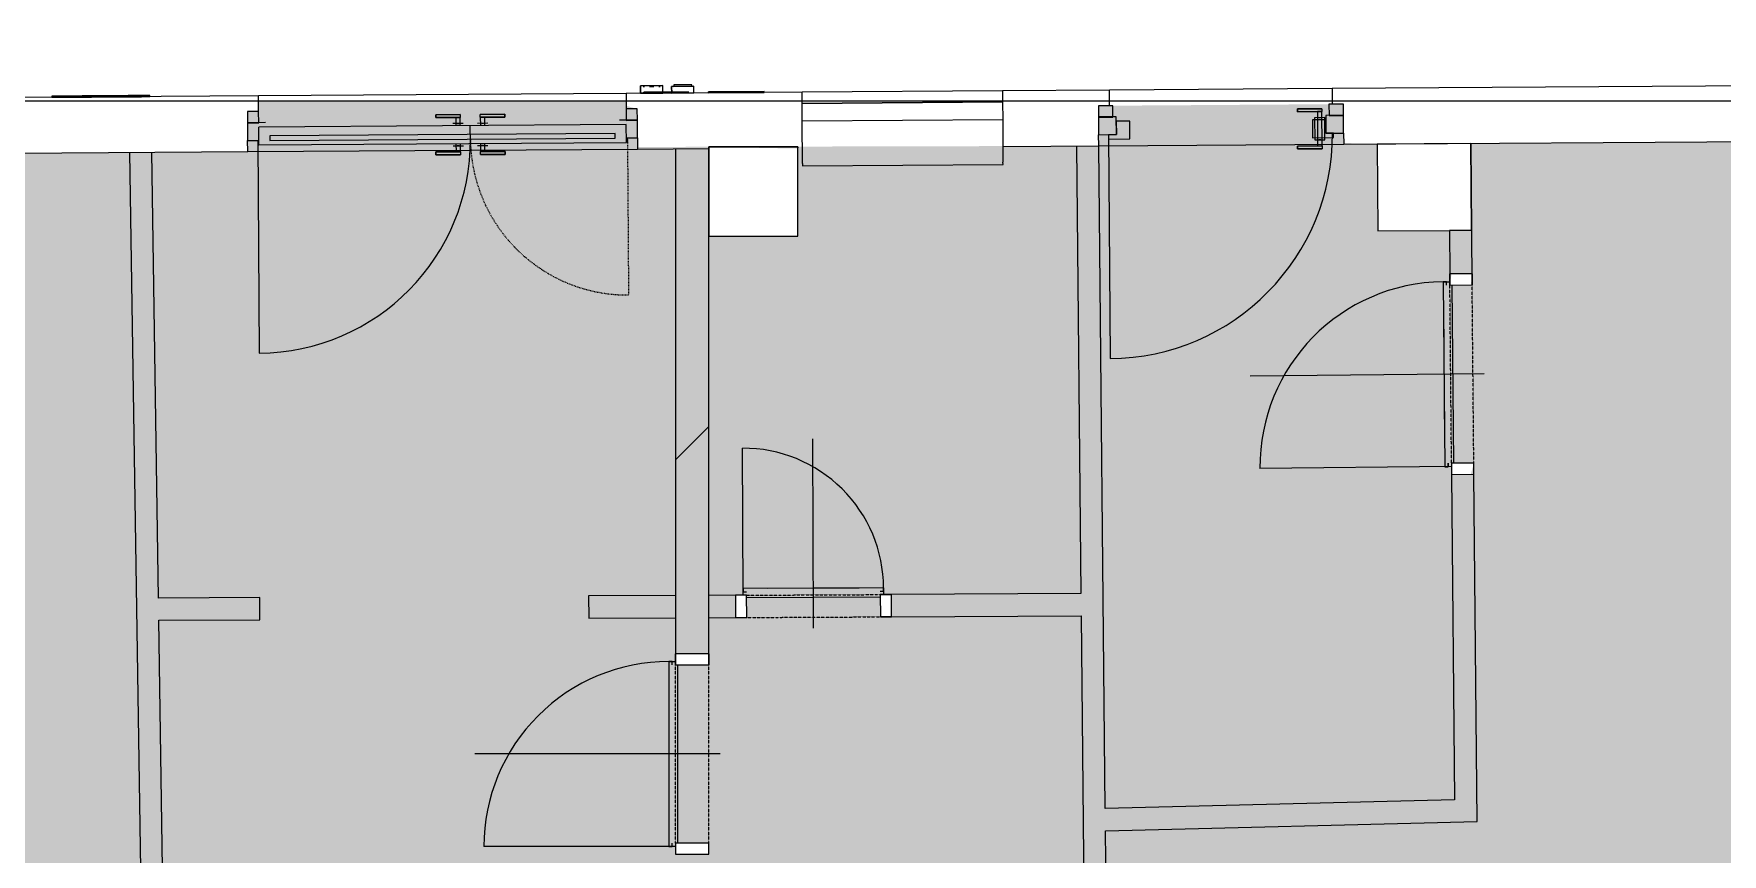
# Model space of a CAD drawing. Header units: millimetres. Extents: x -2861 to 222032, y -45352 to 20466.
# Drawn here: x 128408 to 135988, y -13752 to -10069 of the extents above; entities that cross this region are included whole.
import ezdxf

# ---------------------------------------------------------------- set-up
doc = ezdxf.new("R2010")
doc.units = ezdxf.units.MM
doc.linetypes.add('Čerchovaná se dvěma tečkami', pattern=[2.59, 1, -0.53, 0, -0.53, 0, -0.53])
doc.linetypes.add('Čárkovaná', pattern=[6.35, 3.175, -3.175])
for name, color, linetype, lineweight in [('A-DETL-GENF', 92, 'Continuous', 13), ('A-DETL-THIN', 151, 'Continuous', 13), ('A-DOOR', 31, 'Continuous', 13), ('A-DOOR-FRAM', 31, 'Continuous', 25), ('A-FLOR', 192, 'Continuous', 13), ('A-GENM', 13, 'Continuous', 13), ('A-GLAZ', 151, 'Continuous', 13), ('A-GLAZ-SILL', 1, 'Continuous', 9), ('A-WALL', 113, 'Continuous', 13), ('A-WALL-PATT', 111, 'Continuous', 35), ('S-COLS', 52, 'Continuous', 13)]:
    doc.layers.add(name, color=color, linetype=linetype, lineweight=lineweight)
pattern_1 = [(45, (92359, 0), (-4242.6, 4242.6), [])]
pattern_2 = [(45, (92359, 0), (-7184.2, 7184.2), []), (45, (95233, 0), (-7184.2, 7184.2), []), (45, (100980, 0), (-4310.5, 10058), [4064, -2032, 67.1, -1964.9])]

# ---------------------------------------------------------------- blocks, each defined once
blk = doc.blocks.new('DVERE_1k_oblozka - DD03_01_800x1970_koupelna-1549493-Mapka _ závislý 7')
at = {"layer": 'A-DOOR', "lineweight": 9}
for p, q in [((-415, 72.1), (-415, 932.1)), ((0, -127.9), (0, 972.1)), ((415, 102.1), (-415, 102.1)), ((-415, 102.1), (-415, 87.1)), ((-415, 87.1), (-400, 87.1)), ((305, 102.1), (-305, 102.1)), ((400, 87.1), (415, 87.1)), ((415, 87.1), (415, 102.1)), ((415, 102.1), (415, 72.1)), ((-400, 72.1), (-450, 72.1)), ((-450, 72.1), (-450, -77.9)), ((-400, -77.9), (-400, 72.1)), ((-400, 62.1), (400, 62.1)), ((450, 72.1), (400, 72.1)), ((400, 72.1), (400, -77.9)), ((450, -77.9), (450, 72.1)), ((-450, -77.9), (-400, -77.9)), ((400, -77.9), (450, -77.9))]:
    blk.add_line(p, q, dxfattribs=at)
at = {"layer": 'A-DOOR', "linetype": 'Čerchovaná se dvěma tečkami', "lineweight": 9}
for p, q in [((-400, 72.1), (400, 72.1)), ((-400, -77.9), (400, -77.9))]:
    blk.add_line(p, q, dxfattribs=at)
at = {"layer": 'A-DOOR', "lineweight": 9}
blk.add_arc((-415, 102.1), 830, 360, 90, dxfattribs=at)
at = {"layer": 'A-DOOR-FRAM', "lineweight": 9}
for p, q in [((-400, 72.1), (-450, 72.1)), ((-400, -77.9), (-400, 72.1)), ((400, 72.1), (400, -77.9)), ((400, 72.1), (450, 72.1)), ((-450, -77.9), (-400, -77.9)), ((450, -77.9), (400, -77.9))]:
    blk.add_line(p, q, dxfattribs=at)
blk = doc.blocks.new('OKNO_1k_nadsvetlik - OKNO_1k_nadsvetlik_900 x 1500-1969459-Mapka _ závislý 7')
at = {"layer": 'A-GLAZ', "lineweight": 9}
for p, q in [((-450, 126), (450, 126)), ((-450, 75), (-450, 126)), ((450, 126), (450, 75)), ((450, 75), (-450, 75)), ((-450, 75), (450, 75)), ((-450, -5), (-450, 75)), ((450, 75), (450, -5)), ((450, -5), (-450, -5))]:
    blk.add_line(p, q, dxfattribs=at)
blk = doc.blocks.new('parapet s nosem_vnitní - parapet s nosem_vnitní-V66-Mapka _ závislý 7')
at = {"layer": 'A-GENM', "lineweight": 9}
for p, q in [((-450, -190), (-450, 0)), ((450, 0), (450, -190)), ((-450, -190), (-450, -200)), ((-450, -200), (450, -200)), ((-450, -200), (450, -200)), ((450, -200), (450, -190))]:
    blk.add_line(p, q, dxfattribs=at)
blk = doc.blocks.new('DVERE_1k_oblozka - DD03_01_600x1970_koupelna-1549500-Mapka _ závislý 7')
at = {"layer": 'A-DOOR', "lineweight": 9}
for p, q in [((-315, 47.1), (-315, 707.1)), ((0, -102.9), (0, 747.1)), ((315, 77.1), (-315, 77.1)), ((-315, 77.1), (-315, 62.1)), ((205, 77.1), (-205, 77.1)), ((315, 62.1), (315, 77.1)), ((315, 77.1), (315, 47.1)), ((-300, 47.1), (-350, 47.1)), ((-350, 47.1), (-350, -52.9)), ((-315, 62.1), (-300, 62.1)), ((-300, -52.9), (-300, 47.1)), ((-300, 37.1), (300, 37.1)), ((300, 62.1), (315, 62.1)), ((350, 47.1), (300, 47.1)), ((300, 47.1), (300, -52.9)), ((350, -52.9), (350, 47.1)), ((-350, -52.9), (-300, -52.9)), ((300, -52.9), (350, -52.9))]:
    blk.add_line(p, q, dxfattribs=at)
at = {"layer": 'A-DOOR', "linetype": 'Čerchovaná se dvěma tečkami', "lineweight": 9}
for p, q in [((-300, 47.1), (300, 47.1)), ((-300, -52.9), (300, -52.9))]:
    blk.add_line(p, q, dxfattribs=at)
at = {"layer": 'A-DOOR', "lineweight": 9}
blk.add_arc((-315, 77.1), 630, 360, 90, dxfattribs=at)
at = {"layer": 'A-DOOR-FRAM', "lineweight": 9}
for p, q in [((-300, 47.1), (-350, 47.1)), ((-300, -52.9), (-300, 47.1)), ((300, 47.1), (300, -52.9)), ((300, 47.1), (350, 47.1)), ((-350, -52.9), (-300, -52.9)), ((350, -52.9), (300, -52.9))]:
    blk.add_line(p, q, dxfattribs=at)
blk = doc.blocks.new('OKNO_dvere vchod_2kvstuphlav - ON09_21_vstupni dvere obj_1750_2400_OO_Al-2030626-Mapka _ závislý 7')
at = {"layer": 'A-GLAZ', "lineweight": 9}
for p, q in [((-990.3, 55), (-1040.3, 55)), ((-1040.3, 55), (-1040.3, 4)), ((-960.3, 5), (-1040.3, 5)), ((-1040.3, 5), (-1040.3, -75)), ((-1040.3, 4), (-990.3, 4)), ((-990.3, 4), (-990.3, 55)), ((-195.3, 35), (-85.3, 35)), ((-85.3, 35), (-195.3, 35)), ((-195.3, 22), (-195.3, 35)), ((-195.3, 35), (-195.3, 22)), ((-195.3, 22), (-85.3, 22)), ((-85.3, 22), (-195.3, 22)), ((-105.3, 22), (-105.3, -15)), ((-85.3, 22), (-105.3, 22)), ((-85.3, 22), (-105.3, 22)), ((-85.3, 35), (-85.3, 22)), ((-85.3, 35), (-85.3, 22)), ((-85.3, -15), (-85.3, 22)), ((114.7, 35), (4.7, 35)), ((4.7, 35), (114.7, 35)), ((4.7, 22), (4.7, 35)), ((4.7, 22), (4.7, 35)), ((114.7, 22), (4.7, 22)), ((4.7, 22), (114.7, 22)), ((4.7, 22), (4.7, -15)), ((24.7, 22), (4.7, 22)), ((24.7, 22), (4.7, 22)), ((24.7, -15), (24.7, 22)), ((114.7, 35), (114.7, 22)), ((114.7, 22), (114.7, 35)), ((709.7, 5), (629.7, 5)), ((709.7, 55), (659.7, 55)), ((659.7, 55), (659.7, 4)), ((659.7, 4), (709.7, 4)), ((709.7, 4), (709.7, 55)), ((709.7, -75), (709.7, 5)), ((-1040.3, -75), (-990.3, -75)), ((-995.3, -75), (-995.3, -95)), ((-995.3, -75), (-995.3, -1030)), ((-990.3, -95), (-990.3, -15)), ((659.7, -15), (-990.3, -15)), ((-940.3, -55), (-940.3, -75)), ((609.7, -55), (-940.3, -55)), ((-940.3, -75), (609.7, -75)), ((-72.3, -5), (-118.3, -5)), ((-72.3, -5), (-118.3, -5)), ((-72.3, -5), (-118.3, -5)), ((-72.3, -5), (-118.3, -5)), ((-99.3, -5), (-91.3, -5)), ((-99.3, -5), (-91.3, -5)), ((-40.3, -95), (-40.3, -15)), ((37.7, -5), (-8.3, -5)), ((37.7, -5), (-8.3, -5)), ((37.7, -5), (-8.3, -5)), ((37.7, -5), (-8.3, -5)), ((10.7, -5), (18.7, -5)), ((10.7, -5), (18.7, -5)), ((609.7, -75), (609.7, -55)), ((659.7, -95), (659.7, -15)), ((659.7, -75), (709.7, -75)), ((664.7, -95), (664.7, -75)), ((-990.3, -95), (659.7, -95)), ((-195.3, -132), (-85.3, -132)), ((-85.3, -132), (-195.3, -132)), ((-195.3, -132), (-195.3, -145)), ((-195.3, -145), (-195.3, -132)), ((-195.3, -145), (-85.3, -145)), ((-85.3, -145), (-195.3, -145)), ((-118.3, -105), (-72.3, -105)), ((-118.3, -105), (-72.3, -105)), ((-118.3, -105), (-72.3, -105)), ((-118.3, -105), (-72.3, -105)), ((-105.3, -95), (-105.3, -132)), ((-105.3, -132), (-85.3, -132)), ((-105.3, -132), (-85.3, -132)), ((-91.3, -105), (-99.3, -105)), ((-91.3, -105), (-99.3, -105)), ((-85.3, -132), (-85.3, -95)), ((-85.3, -132), (-85.3, -145)), ((-85.3, -132), (-85.3, -145)), ((-8.3, -105), (37.7, -105)), ((-8.3, -105), (37.7, -105)), ((-8.3, -105), (37.7, -105)), ((-8.3, -105), (37.7, -105)), ((4.7, -95), (4.7, -132)), ((114.7, -132), (4.7, -132)), ((4.7, -132), (114.7, -132)), ((4.7, -145), (4.7, -132)), ((4.7, -145), (4.7, -132)), ((4.7, -132), (24.7, -132)), ((4.7, -132), (24.7, -132)), ((114.7, -145), (4.7, -145)), ((4.7, -145), (114.7, -145)), ((18.7, -105), (10.7, -105)), ((18.7, -105), (10.7, -105)), ((24.7, -132), (24.7, -95)), ((114.7, -145), (114.7, -132)), ((114.7, -132), (114.7, -145))]:
    blk.add_line(p, q, dxfattribs=at)
at = {"layer": 'A-GLAZ', "linetype": 'Čárkovaná', "lineweight": 9}
blk.add_line((664.7, -75), (664.7, -780), dxfattribs=at)
at = {"layer": 'A-GLAZ', "lineweight": 9}
blk.add_arc((-995.3, -75), 955, 270, 360, dxfattribs=at)
at = {"layer": 'A-GLAZ', "linetype": 'Čárkovaná', "lineweight": 9}
blk.add_arc((664.7, -75), 705, 180, 270, dxfattribs=at)
at = {"layer": 'A-GLAZ-SILL'}
blk.add_line((-1040.3, -125), (709.7, -125), dxfattribs=at)
blk = doc.blocks.new('OKNO_dvere vchod_1k_nadsvetlik - vstupni dvere 1100_2435 2 2-1390910-Mapka _ závislý 7')
at = {"layer": 'A-GLAZ', "lineweight": 9}
for p, q in [((-975.3, 55), (-1040.3, 55)), ((-1040.3, 55), (-1040.3, 4)), ((-1040.3, 5), (-1040.3, -75)), ((-960.3, 5), (-1040.3, 5)), ((-1040.3, 4), (-975.3, 4)), ((-975.3, 4), (-975.3, 55)), ((-960.3, -75), (-960.3, 5)), ((-147.3, 35), (-37.3, 35)), ((-37.3, 35), (-147.3, 35)), ((-147.3, 22), (-147.3, 35)), ((-147.3, 35), (-147.3, 22)), ((-147.3, 22), (-37.3, 22)), ((-37.3, 22), (-147.3, 22)), ((-57.3, 22), (-57.3, -132)), ((-37.3, 22), (-57.3, 22)), ((-37.3, 22), (-57.3, 22)), ((-37.3, 35), (-37.3, 22)), ((-37.3, 35), (-37.3, 22)), ((-37.3, -132), (-37.3, 22)), ((59.7, 5), (-20.3, 5)), ((-20.3, 5), (-20.3, -75)), ((59.7, 55), (-5.3, 55)), ((-5.3, 55), (-5.3, 4)), ((-5.3, 4), (59.7, 4)), ((59.7, 4), (59.7, 55)), ((59.7, -75), (59.7, 5)), ((-1040.3, -75), (-960.3, -75)), ((-995.3, -75), (-995.3, -1080)), ((-960.4, -75), (-995.3, -75)), ((-995.3, -75), (-995.3, -95)), ((-960.3, -15), (-960.4, -75)), ((-900.3, -15), (-960.3, -15)), ((-900.3, -95), (-900.3, -15)), ((-20.3, -15), (-80.3, -15)), ((-80.3, -15), (-80.3, -95)), ((-70.3, -5), (-70.3, -105)), ((-24.3, -5), (-70.3, -5)), ((-24.3, -5), (-70.3, -5)), ((-24.3, -5), (-70.3, -5)), ((-24.3, -5), (-70.3, -5)), ((-51.3, -5), (-43.3, -5)), ((-51.3, -5), (-43.3, -5)), ((-24.3, -105), (-24.3, -5)), ((-20.3, -75), (-20.3, -15)), ((14.7, -75), (-20.3, -75)), ((-20.3, -75), (59.7, -75)), ((14.7, -95), (14.7, -75)), ((-995.3, -95), (-900.3, -95)), ((-147.3, -132), (-37.3, -132)), ((-37.3, -132), (-147.3, -132)), ((-147.3, -132), (-147.3, -145)), ((-147.3, -145), (-147.3, -132)), ((-147.3, -145), (-37.3, -145)), ((-37.3, -145), (-147.3, -145)), ((-80.3, -95), (14.7, -95)), ((-70.3, -105), (-24.3, -105)), ((-70.3, -105), (-24.3, -105)), ((-70.3, -105), (-24.3, -105)), ((-70.3, -105), (-24.3, -105)), ((-57.3, -132), (-37.3, -132)), ((-57.3, -132), (-37.3, -132)), ((-43.3, -105), (-51.3, -105)), ((-43.3, -105), (-51.3, -105)), ((-37.3, -132), (-37.3, -145)), ((-37.3, -132), (-37.3, -145)), ((-24.3, -105), (-24.3, -76.3))]:
    blk.add_line(p, q, dxfattribs=at)
blk.add_arc((-995.3, -75), 1005, 270, 0, dxfattribs=at)
at = {"layer": 'A-GLAZ-SILL'}
blk.add_line((-1040.3, -125), (59.7, -125), dxfattribs=at)
blk = doc.blocks.new('Číslo popisné - ČP 4-1807394-Mapka _ závislý 7')
at = {"layer": 'A-GENM', "color": 61, "lineweight": 9}
for p, q in [((225, -125), (25, -125)), ((25, -125), (225, -125)), ((25, -125), (25, -130)), ((25, -125), (25, -130)), ((225, -130), (25, -130)), ((25, -130), (225, -130)), ((225, -130), (225, -125)), ((225, -125), (225, -130))]:
    blk.add_line(p, q, dxfattribs=at)
blk = doc.blocks.new('Číslo popisné 2 - ČP 1324-1807511-Mapka _ závislý 7')
at = {"layer": 'A-GENM', "color": 61, "lineweight": 9}
for p, q in [((275, -125), (25, -125)), ((25, -125), (275, -125)), ((25, -125), (25, -130)), ((25, -125), (25, -130)), ((275, -130), (25, -130)), ((25, -130), (275, -130)), ((275, -130), (275, -125)), ((275, -125), (275, -130))]:
    blk.add_line(p, q, dxfattribs=at)
blk = doc.blocks.new('Vypínač_venkovní - Typ 1-1807905-Mapka _ závislý 7')
at = {"layer": 'A-GENM', "color": 61, "lineweight": 9}
for p, q in [((25, 155), (125, 155)), ((125, 155), (25, 155)), ((25, 155), (25, 125)), ((25, 125), (25, 155)), ((35, 162), (35, 155)), ((35, 162), (35, 155)), ((115, 162), (35, 162)), ((35, 155), (115, 155)), ((115, 155), (35, 155)), ((115, 155), (115, 162)), ((115, 155), (115, 162)), ((125, 125), (125, 155)), ((125, 125), (125, 155)), ((25, 125), (125, 125)), ((125, 125), (25, 125))]:
    blk.add_line(p, q, dxfattribs=at)
blk = doc.blocks.new('Venkovní_zámek - Typ 1-1807838-Mapka _ závislý 7')
at = {"layer": 'A-GENM', "color": 61, "lineweight": 9}
for p, q in [((25, 159), (125, 159)), ((125, 159), (25, 159)), ((25, 159), (25, 125)), ((25, 125), (25, 159)), ((37, 159), (43, 159)), ((37, 159), (43, 159)), ((43, 154), (37, 154)), ((43, 154), (37, 154)), ((65, 159), (85, 159)), ((85, 154), (65, 154)), ((70, 159), (80, 159)), ((70, 159), (70, 154)), ((80, 154), (70, 154)), ((80, 154), (80, 159)), ((107, 159), (113, 159)), ((107, 159), (113, 159)), ((113, 154), (107, 154)), ((113, 154), (107, 154)), ((125, 125), (125, 159)), ((125, 125), (125, 159)), ((25, 125), (125, 125)), ((125, 125), (25, 125))]:
    blk.add_line(p, q, dxfattribs=at)
blk = doc.blocks.new('Úřad_městské_části_Praha_11 - Typ 1-1807749-Mapka _ závislý 7')
at = {"layer": 'A-GENM', "color": 61, "lineweight": 9}
for p, q in [((-95, 130), (-95, 125)), ((345, 125), (345, 130))]:
    blk.add_line(p, q, dxfattribs=at)
at = {"layer": 'A-GENM', "color": 61, "lineweight": 9, "flags": 128}
for points in [[(125, 130), (82.1, 130), (40.8, 130), (2.8, 130), (-30.6, 130), (-57.9, 130), (-78.3, 130), (-90.8, 130), (-95, 130), (-90.8, 130), (-78.3, 130), (-57.9, 130), (-30.6, 130), (2.8, 130), (40.8, 130), (82.1, 130), (125, 130)], [(125, 125), (82.1, 125), (40.8, 125), (2.8, 125), (-30.6, 125), (-57.9, 125), (-78.3, 125), (-90.8, 125), (-95, 125), (-90.8, 125), (-78.3, 125), (-57.9, 125), (-30.6, 125), (2.8, 125), (40.8, 125), (82.1, 125), (125, 125)], [(125, 130), (167.9, 130), (209.2, 130), (247.2, 130), (280.6, 130), (307.9, 130), (328.3, 130), (340.8, 130), (345, 130), (340.8, 130), (328.3, 130), (307.9, 130), (280.6, 130), (247.2, 130), (209.2, 130), (167.9, 130), (125, 130)], [(125, 125), (167.9, 125), (209.2, 125), (247.2, 125), (280.6, 125), (307.9, 125), (328.3, 125), (340.8, 125), (345, 125), (340.8, 125), (328.3, 125), (307.9, 125), (280.6, 125), (247.2, 125), (209.2, 125), (167.9, 125), (125, 125)]]:
    blk.add_lwpolyline(points, dxfattribs=at)
blk = doc.blocks.new('DVERE_1k_oblozka - DD03_01_800x1970_koupelna-V158-Mapka _ závislý 7')
at = {"layer": 'A-DOOR', "lineweight": 9}
for p, q in [((0, -102.9), (0, 947.1)), ((-415, 47.1), (-415, 907.1)), ((415, 77.1), (-415, 77.1)), ((-415, 77.1), (-415, 62.1)), ((305, 77.1), (-305, 77.1)), ((415, 62.1), (415, 77.1)), ((415, 77.1), (415, 62.1)), ((415, 77.1), (415, 47.1)), ((-400, 47.1), (-450, 47.1)), ((-450, 47.1), (-450, -52.9)), ((-415, 62.1), (-400, 62.1)), ((-400, 62.1), (-415, 62.1)), ((-400, -52.9), (-400, 47.1)), ((-400, 37.1), (400, 37.1)), ((400, 62.1), (415, 62.1)), ((450, 47.1), (400, 47.1)), ((400, 47.1), (400, -52.9)), ((450, -52.9), (450, 47.1)), ((-450, -52.9), (-400, -52.9)), ((400, -52.9), (450, -52.9))]:
    blk.add_line(p, q, dxfattribs=at)
at = {"layer": 'A-DOOR', "linetype": 'Čerchovaná se dvěma tečkami', "lineweight": 9}
for p, q in [((-400, 47.1), (400, 47.1)), ((-400, -52.9), (400, -52.9))]:
    blk.add_line(p, q, dxfattribs=at)
at = {"layer": 'A-DOOR', "lineweight": 9}
blk.add_arc((-415, 77.1), 830, 360, 90, dxfattribs=at)
at = {"layer": 'A-DOOR-FRAM', "lineweight": 9}
for p, q in [((-400, 47.1), (-450, 47.1)), ((-400, -52.9), (-400, 47.1)), ((400, 47.1), (400, -52.9)), ((400, 47.1), (450, 47.1)), ((-450, -52.9), (-400, -52.9)), ((450, -52.9), (400, -52.9))]:
    blk.add_line(p, q, dxfattribs=at)

msp = doc.modelspace()

# ---------------------------------------------------------------- hatches: boundary and pattern name
at = {"layer": 'A-DETL-GENF', "lineweight": 9}
h = msp.add_hatch(color=1, dxfattribs=at)
h.paths.add_polyline_path([(91073.8, -28962.3), (91073.8, -27933.8), (90903.8, -27933.8), (90903.8, -28962.3)])
h.paths.add_polyline_path([(99471.7, -28962.3), (103428.8, -28962.3), (103428.8, -27933.8), (97168.8, -27933.8), (97168.8, -27115.5), (97308.8, -27115.5), (97308.8, -26157.5), (91153.8, -26157.5), (91153.8, -27300), (91608.8, -27300), (91608.8, -27933.8), (91323.8, -27933.8), (91323.8, -28962.3), (95364.1, -28962.3)])
h.paths.add_polyline_path([(103728.8, -28962.3), (109118.5, -28962.3), (109118.5, -27933.8), (103728.8, -27933.8), (103728.8, -28348.4)])
h.paths.add_polyline_path([(137401.3, -17205.8), (137401.3, -17200.8), (137101.3, -17205.8)])
h.paths.add_polyline_path([(134393.3, -17205.8), (133583.7, -17205.8), (133583.7, -17625.8), (133183.7, -17625.8), (133183.7, -17205.8), (131438.7, -17205.8), (131438.7, -16585.8), (131838.7, -16585.8), (131838.7, -16955.8), (134471.3, -16955.8), (134471.3, -16555.8), (134871.3, -16555.8), (134871.3, -16955.8), (134713.3, -17200.8), (134393.3, -17200.8)])
h.paths.add_polyline_path([(134713.3, -17205.8), (134713.3, -17520.8), (134393.3, -17520.8), (134393.3, -17205.8), (134471.3, -17205.8)])
h.paths.add_polyline_path([(121208, -28812.5), (121208, -28417.5), (121608, -28417.5), (121608, -28812.5), (127202.5, -28812.5), (127202.5, -28514.7), (127302.5, -28514.7), (127302.5, -27156.7), (133622.8, -27156.7), (133622.8, -22765.8), (133207.8, -22765.8), (133207.8, -22732.3), (133118.2, -22732.3), (133118.2, -22382.3), (133622.8, -22365.8), (133622.8, -19232.3), (133872.8, -19232.3), (133872.8, -19829.6), (135962.8, -19829.6), (135962.8, -19579.6), (136012.8, -19579.6), (136012.8, -19829.6), (136812.8, -19829.6), (136812.8, -19579.6), (136862.8, -19579.6), (136862.8, -19829.6), (141096.3, -19829.6), (141096.3, -17205.8), (140148.8, -17205.8), (140148.8, -17500.8), (139848.8, -17500.8), (139848.8, -17205.8), (137401.3, -17205.8), (137401.3, -17500.8), (137101.3, -17500.8), (137101.3, -17205.8), (134716.5, -17200.8), (134871.3, -16955.8), (140446.3, -16955.8), (140446.3, -16583.6), (140846.3, -16583.6), (140846.3, -10920.5), (140446.3, -10920.5), (140446.3, -10523.2), (134859.3, -10563.9), (134859.3, -10951), (134442, -10951.7), (134439.3, -10563.9), (134288.5, -10561), (134287.3, -10384.9), (133187.3, -10392.4), (133187.3, -10572.4), (131118.5, -10577.1), (131117.4, -10406.4), (131067.3, -10392.4), (131066.9, -10372.1), (129417.1, -10372.1), (129416.9, -10417.9), (129367.4, -10418.2), (129368.6, -10598.2), (125846.3, -10622.1), (125846.3, -11022.1), (125446.3, -11022.1), (125446.3, -16631.1), (125866.3, -16631.1), (125866.3, -17172.1), (125446.3, -17172.1), (125446.3, -17584.7), (121638.2, -17584.7), (121638.2, -17934.7), (121138.2, -17934.7), (121138.2, -17584.7), (115969.5, -17584.7), (115969.5, -18004.7), (115569.5, -18004.7), (115569.5, -16843.3), (115169.5, -16829.6), (115169.5, -16443.3), (115569.5, -16443.3), (115569.5, -12505.8), (115902, -12485.2), (115919.5, -12480.8), (115919.5, -17334.7), (115984.5, -17334.7), (115984.5, -4240.9), (115919.5, -4240.9), (115902, -11622.3), (115819.5, -11605.8), (115569.5, -11605.8), (115569.5, -10845.8), (115234.5, -10845.8), (115234.5, -10445.8), (115569.5, -10445.8), (115569.5, -4686.1), (115234.5, -4686.1), (115234.5, -4286.1), (115569.5, -4286.1), (115569.5, -4240.9), (109161.9, -4240.9), (109161.9, -4286.1), (109486.9, -4286.1), (109486.9, -4686.1), (109161.9, -4686.1), (109161.9, -10445.8), (109486.9, -10445.8), (109486.9, -10845.8), (109161.9, -10845.8), (109161.9, -16143.3), (109586.7, -16143.3), (109586.7, -16843.3), (109186.7, -16843.3), (109186.7, -16443.3), (103591.3, -16443.3), (103579.3, -16843.3), (103191.3, -16843.3), (103191.3, -16443.3), (97616.3, -16443.3), (97616.3, -16143.3), (98452, -16140.2), (98452, -15478.3), (98792, -15478.3), (98792, -9908.2), (98382, -9908.2), (98382, -9358.2), (98792, -9358.2), (98792, -6966.2), (98362, -6966.2), (98362, -6451.2), (98792, -6451.2), (98792, -886.8), (98259.2, -886.8), (98259.2, -431.8), (92807, -431.8), (92807, -871.8), (92372, -890.9), (92372, -6443.2), (92792, -6443.2), (92792, -6963.2), (92372, -6963.2), (92372, -9340.2), (92807, -9340.2), (92807, -9908.2), (92372, -9908.2), (92372, -14351.8), (92017, -14357.8), (92017, -15446.9), (92041, -15451.8), (92042, -15451.8), (92827, -15451.8), (92827, -16130), (95120.1, -16130), (95120.1, -15402.4), (95575.1, -15402.4), (95575.1, -16140), (95665.1, -16143.3), (95665.1, -16430), (91568.8, -16430), (91568.8, -16830), (91153.8, -16830), (91153.8, -21265), (91568.8, -21265), (91568.8, -21665), (91153.8, -21665), (91173.4, -25857.5), (97608.8, -25857.5), (97608.8, -27683.8), (103208.8, -27683.8), (103208.8, -27206.6), (103608.8, -27206.6), (103608.8, -27683.8), (109205.7, -27683.8), (109205.7, -27206.6), (109605.7, -27206.6), (109605.7, -24339.4), (109855.7, -24339.4), (109855.7, -25069.4), (110395.7, -25069.4), (110395.7, -25319.4), (111295.7, -25319.4), (111295.7, -25069.4), (113485.7, -25069.4), (113485.7, -25319.4), (114370.7, -25319.4), (114385.7, -25069.4), (114961.7, -25069.4), (114961.7, -22482.5), (115311.7, -22482.5), (115311.7, -22392.5), (115711.7, -22392.5), (115711.7, -22812.5), (115311.7, -22812.5), (115311.7, -28412.5), (115656.7, -28412.5), (115656.7, -28812.5), (121062.8, -28812.5)])
h.paths.add_polyline_path([(124202.5, -24342.5), (124102.5, -24342.5), (124117.2, -24292.5), (124202.5, -24292.5)])
h.paths.add_polyline_path([(103508.8, -24274.3), (103508.8, -24224.3), (103608.8, -24224.3), (103608.8, -24274.3)])
h.paths.add_polyline_path([(124117.2, -23492.5), (124102.5, -23492.5), (124117.2, -23442.5), (124202.5, -23442.5), (124202.5, -23492.5)])
h.paths.add_polyline_path([(103608.8, -23424.3), (103508.8, -23424.3), (103508.8, -23374.3), (103608.8, -23374.3)])
h.paths.add_polyline_path([(121952.5, -22812.5), (121902.5, -22812.5), (121902.5, -22712.5), (121952.5, -22712.5)])
h.paths.add_polyline_path([(125122.5, -22812.5), (125122.5, -22712.5), (125172.5, -22712.5), (125172.5, -22812.5)])
h.paths.add_polyline_path([(122752.5, -22812.5), (122752.5, -22712.5), (122802.5, -22712.5), (122802.5, -22812.5)])
h.paths.add_polyline_path([(120325.7, -22812.5), (120325.7, -22712.5), (120375.7, -22712.5), (120375.7, -22812.5)])
h.paths.add_polyline_path([(115855.7, -22812.5), (115855.7, -22712.5), (115905.7, -22712.5), (115902, -22812.5)])
h.paths.add_polyline_path([(116705.7, -22812.5), (116705.7, -22712.5), (116755.7, -22712.5), (116755.7, -22812.5)])
h.paths.add_polyline_path([(124322.5, -22812.5), (124272.5, -22812.5), (124272.5, -22712.5), (124322.5, -22712.5)])
h.paths.add_polyline_path([(119475.7, -22812.5), (119475.7, -22712.5), (119525.7, -22712.5), (119525.7, -22812.5)])
h.paths.add_polyline_path([(109668.5, -22802.5), (109268.5, -22802.5), (109268.5, -22382.5), (109668.5, -22382.5)])
h.paths.add_polyline_path([(127547.5, -22732.3), (127047.5, -22732.3), (127047.5, -22382.3), (127547.5, -22382.3), (127547.5, -22532.3)])
h.paths.add_polyline_path([(126375, -22719.8), (126150, -22712.5), (126150, -22544.8), (126375, -22544.8)])
h.paths.add_polyline_path([(121638.2, -22712.5), (121138.2, -22712.5), (121138.2, -22362.5), (121638.2, -22362.5)])
h.paths.add_polyline_path([(127831.8, -22532.3), (127781.8, -22532.3), (127781.8, -22382.3), (127831.8, -22382.3)])
h.paths.add_polyline_path([(128681.8, -22532.3), (128631.8, -22532.3), (128631.8, -22382.3), (128681.8, -22382.3)])
h.paths.add_polyline_path([(94258.2, -22425), (94258.2, -22375), (94358.2, -22375), (94358.2, -22425)])
h.paths.add_polyline_path([(97608.8, -21665), (97168.8, -21665), (97168.8, -21265), (97608.8, -21265), (97608.8, -21599.6)])
h.paths.add_polyline_path([(102110, -21599.6), (102060, -21599.6), (102060, -21499.6), (102110, -21499.6), (102110, -21562)])
h.paths.add_polyline_path([(98980, -21599.6), (98980, -21499.6), (99030, -21499.6), (99030, -21599.6)])
h.paths.add_polyline_path([(102960, -21599.6), (102910, -21599.6), (102910, -21499.6), (102960, -21499.6), (102960, -21562)])
h.paths.add_polyline_path([(99830, -21599.6), (99830, -21499.6), (99880, -21499.6), (99880, -21599.6)])
h.paths.add_polyline_path([(94258.2, -21575), (94258.2, -21525), (94358.2, -21535.4), (94358.2, -21575)])
h.paths.add_polyline_path([(103727, -21562), (103227, -21562), (103227, -21212), (103727, -21212), (103727, -21535.4)])
h.paths.add_polyline_path([(96858.8, -21415), (96808.8, -21415), (96808.8, -21265), (96858.8, -21265)])
h.paths.add_polyline_path([(95958.8, -21415), (95958.8, -21265), (96008.8, -21265), (96008.8, -21415)])
h.paths.add_polyline_path([(114631.7, -21322.5), (114581.7, -21322.5), (114581.7, -21222.5), (114631.7, -21222.5)])
h.paths.add_polyline_path([(115231.7, -21322.5), (115231.7, -21222.5), (115281.7, -21222.5), (115281.7, -21322.5)])
h.paths.add_polyline_path([(95665.1, -20900), (95515.1, -20900), (95515.1, -20850), (95665.1, -20850)])
h.paths.add_polyline_path([(124363.8, -20879.4), (124313.8, -20879.2), (124314.4, -20729.2), (124364.4, -20729.2)])
h.paths.add_polyline_path([(123413.8, -20875.6), (123363.8, -20863.9), (123364.4, -20725.4), (123414.4, -20725.4), (123413.8, -20863.9)])
h.paths.add_polyline_path([(120472.9, -20863.9), (120422.9, -20863.7), (120423.5, -20713.7), (120473.5, -20713.9), (120472.9, -20863.7)])
h.paths.add_polyline_path([(119522.9, -20860.1), (119472.9, -20859.9), (119473.5, -20709.9), (119523.5, -20710.1), (119522.9, -20859.9)])
h.paths.add_polyline_path([(118305.3, -20705.3), (118005.3, -20704.1), (118005.3, -19936.3), (118305.3, -19936.3), (118305.3, -20036.3)])
h.paths.add_polyline_path([(117142.6, -20237.4), (117092.7, -20235.7), (117096.2, -20135.8), (117146.1, -20137.5), (117142.7, -20235.7)])
h.paths.add_polyline_path([(116293.2, -20207.8), (116243.2, -20206), (116246.7, -20106.1), (116296.6, -20107.8), (116293.2, -20206)])
h.paths.add_polyline_path([(95665.1, -20050), (95515.1, -20050), (95515.1, -20000), (95665.1, -20000)])
h.paths.add_polyline_path([(100129.2, -19675.3), (100128.6, -19525.3), (100178.6, -19525.3), (100179.2, -19675.1)])
h.paths.add_polyline_path([(100979.2, -19672.1), (100978.6, -19522.1), (101028.6, -19525.1), (101029.2, -19671.9)])
h.paths.add_polyline_path([(104345, -19659.3), (104345, -19509.3), (104394.4, -19509.2), (104394.4, -19659.2)])
h.paths.add_polyline_path([(105195, -19656.1), (105195, -19506.1), (105244.4, -19505.9), (105244.4, -19655.9)])
h.paths.add_polyline_path([(106194.5, -19543.3), (105894.5, -19543.3), (105894.5, -19143.3), (106194.5, -19143.3), (106194.5, -19503.5)])
h.paths.add_polyline_path([(113190.7, -19336.3), (113090.7, -19336.3), (113090.7, -19286.3), (113190.7, -19286.3)])
h.paths.add_polyline_path([(132462.8, -19232.3), (132412.8, -19232.3), (132412.8, -19132.3), (132462.8, -19132.3)])
h.paths.add_polyline_path([(133262.8, -19232.3), (133262.8, -19132.3), (133312.8, -19132.3), (133312.8, -19232.3)])
h.paths.add_polyline_path([(109366.4, -19013.3), (109366.4, -18913.3), (109416.4, -18913.3), (109416.4, -19013.3)])
h.paths.add_polyline_path([(107644.5, -19013.3), (107644.5, -18913.3), (107694.5, -18913.3), (107686.9, -19013.3)])
h.paths.add_polyline_path([(108394.5, -19013.3), (108394.5, -18913.3), (108444.5, -18913.3), (108444.5, -19013.3)])
h.paths.add_polyline_path([(110266.4, -19013.3), (110216.4, -19013.3), (110216.4, -18913.3), (110266.4, -18913.3)])
h.paths.add_polyline_path([(114735.3, -18846.3), (114735.3, -18746.3), (114785.3, -18746.3), (114785.3, -18846.3)])
h.paths.add_polyline_path([(115385.3, -18846.3), (115385.3, -18746.3), (115435.3, -18746.3), (115435.3, -18846.3)])
h.paths.add_polyline_path([(113090.7, -18686.3), (113090.7, -18636.3), (113190.7, -18636.3), (113190.7, -18686.3)])
h.paths.add_polyline_path([(113559.5, -18186.3), (113559.5, -16779.6), (113859.5, -16779.6), (113848.3, -18186.3)])
h.paths.add_polyline_path([(127164.4, -17972.1), (127164.4, -17272.1), (127574.4, -17272.1), (127574.4, -17972.1), (127412.9, -17972.1)])
h.paths.add_polyline_path([(127124.4, -17272.1), (127074.4, -17272.1), (127074.4, -17172.1), (127124.4, -17172.1)])
h.paths.add_polyline_path([(126274.4, -17272.1), (126224.4, -17272.1), (126224.4, -17172.1), (126274.4, -17172.1)])
h.paths.add_polyline_path([(140148.8, -17205.8), (140148.8, -17200.8), (139848.8, -17205.8)])
h.paths.add_polyline_path([(97516.3, -16843.3), (97181.3, -16843.3), (97181.3, -16143.3), (97531.3, -16143.3), (97531.3, -16843.3)])
h.paths.add_polyline_path([(92042, -16140), (92041, -16130), (92041, -16140)])
h.paths.add_polyline_path([(111988.6, -15761.9), (111888.6, -15761.9), (111888.6, -15711.9), (111988.6, -15711.9)])
h.paths.add_polyline_path([(114316.1, -15761.9), (114216.1, -15761.9), (114216.1, -15711.9), (114316.1, -15711.9)])
h.paths.add_polyline_path([(95575.1, -15384.9), (95575, -15384.9), (95575.1, -15334.9), (95675, -15334.9), (95675, -15384.9)])
h.paths.add_polyline_path([(111988.6, -15111.9), (111888.6, -15111.9), (111888.6, -15061.9), (111988.6, -15061.9)])
h.paths.add_polyline_path([(114316.1, -15111.9), (114216.1, -15111.9), (114216.1, -15061.9), (114316.1, -15061.9)])
h.paths.add_polyline_path([(111988.6, -14851.9), (111888.6, -14851.9), (111888.6, -14801.9), (111988.6, -14801.9)])
h.paths.add_polyline_path([(114316.1, -14750.1), (114216.1, -14750.1), (114216.1, -14700.1), (114316.1, -14722.4)])
h.paths.add_polyline_path([(95675, -14534.9), (95575, -14534.9), (95575, -14484.9), (95675, -14484.9)])
h.paths.add_polyline_path([(111988.6, -14201.9), (111888.6, -14201.9), (111888.6, -14151.9), (111988.6, -14151.9)])
h.paths.add_polyline_path([(114316.1, -14100.1), (114216.1, -14100.1), (114216.1, -14050.1), (114316.1, -14050.1)])
h.paths.add_polyline_path([(131438.7, -13752.1), (131288.7, -13752.1), (131288.7, -13702.1), (131438.7, -13702.1)])
h.paths.add_polyline_path([(131438.7, -12902.1), (131288.7, -12902.1), (131288.7, -12852.1), (131438.7, -12852.1)])
h.paths.add_polyline_path([(131558.7, -12689.7), (131558.7, -12589.7), (131608.3, -12589.4), (131608.3, -12689.4)])
h.paths.add_polyline_path([(132208.7, -12686.6), (132208.3, -12586.6), (132258.3, -12586.6), (132258.7, -12686.3)])
h.paths.add_polyline_path([(134773.1, -12047.2), (134772.6, -11997.2), (134872.6, -11997.2), (134859.3, -12046.4)])
h.paths.add_polyline_path([(112386.3, -11479.2), (112336.3, -11479.2), (112336.3, -11379.2), (112386.3, -11379.2)])
h.paths.add_polyline_path([(113186.3, -11479.2), (113186.3, -11379.2), (113236.3, -11379.2), (113236.3, -11479.2)])
h.paths.add_polyline_path([(134765.2, -11197.2), (134772.6, -11147.2), (134864.7, -11147.2), (134859.3, -11196.4), (134772.6, -11197.2)])
h.paths.add_polyline_path([(96972, -11177.1), (96972, -11127.1), (97071.8, -11126.7), (97069, -11176.7)])
h.paths.add_polyline_path([(131438.7, -10977.1), (131438.7, -10577.1), (131838.7, -10584.2), (131838.7, -10977.1)])
h.paths.add_polyline_path([(96969.2, -10327.1), (96969.2, -10277.1), (97069, -10276.7), (97069, -10326.7)])
h.paths.add_polyline_path([(96955, -6045), (96955, -5995), (97054.8, -5994.7), (97054.8, -6044.7)])
h.paths.add_polyline_path([(96952.2, -5195), (96952.2, -5145), (97052, -5144.7), (97052, -5194.7)])
h.paths.add_polyline_path([(98102, -3625), (98102, -3525), (98152, -3525), (98152, -3625)])
h.paths.add_polyline_path([(97302, -3625), (97252, -3625), (97252, -3525), (97302, -3525)])
at = {"layer": 'A-WALL-PATT', "lineweight": 9}
h = msp.add_hatch(dxfattribs=at)
h.set_pattern_fill('FP_101', color=256, angle=45, style=0, pattern_type=2)
h.set_pattern_definition([(225.39, (130398, -10341), (5786, -5708.3), []), (180.388, (121258, -13095.4), (-5708.3, -5786.2), [1016, -10478.7]), (225.39, (120242, -13102), (5786, -5708.3), [1016, -7112]), (270.388, (119528.7, -13825.5), (5786.2, -5708.3), [1016, -10478.7]), (315.39, (119535.6, -14841.5), (5708.3, 5786.2), [1016, -7112]), (180.388, (121275, -15548), (-5708.3, -5786.2), [1016, -10478.7]), (225.39, (121988, -14825), (5786, -5708.3), [1016, -7112]), (270.388, (121981.5, -13809), (5786.2, -5708.3), [1016, -10478.7]), (315.39, (121258, -13095), (5708.3, 5786), [1016, -7112]), (225.388, (118618, -16495), (5786.2, -5708.3), [2032, -6096])])
h.paths.add_polyline_path([(125846.3, -10622.1), (125926.2, -10601.8), (125924.6, -10371.6), (125446.3, -10374.8), (125446.3, -10622.1)])
h.paths.add_polyline_path([(126826.3, -10615.5), (127426.2, -10601.8), (127424.6, -10361.4), (126824.6, -10374.8), (126826.2, -10601.8)])
h.paths.add_polyline_path([(128326.2, -10605.3), (129368.6, -10598.2), (129368.6, -10418.2), (129417.4, -10417.9), (129416.9, -10347.9), (128324.7, -10374.8), (128326.2, -10601.8)])
h.paths.add_polyline_path([(131118.6, -10586.4), (131858.5, -10573), (131838.7, -10331.5), (131066.9, -10336.7), (131067.7, -10406.7), (131117.4, -10406.7), (131118.6, -10585.2)])
h.paths.add_polyline_path([(132758.6, -10575.3), (133188.6, -10572.4), (133188.6, -10392.3), (133237.3, -10391.9), (133236.9, -10322), (132756.9, -10325.3), (132758.6, -10574.1)])
h.paths.add_polyline_path([(134288.5, -10564.9), (141096.3, -10518.8), (141096.3, -10268.8), (134236.8, -10315.2), (134237.3, -10385.2), (134287.3, -10385.3), (134288.5, -10563.9)])
h = msp.add_hatch(dxfattribs=at)
h.set_pattern_fill('FP_73', color=256, style=0, pattern_type=2)
h.set_pattern_definition(pattern_1)
h.paths.add_polyline_path([(128939.5, -17272.1), (129039.5, -17272.1), (128937.5, -10601.2), (128837.5, -10601.8), (128938, -17172.1)])
h = msp.add_hatch(dxfattribs=at)
h.set_pattern_fill('FP_73', color=256, style=0, pattern_type=2)
h.set_pattern_definition(pattern_1)
h.paths.add_polyline_path([(131438.7, -17169.7), (131438.7, -13752.1), (131288.7, -13752.1), (131288.7, -17169.7)])
h.paths.add_polyline_path([(131288.7, -12852.1), (131438.7, -12852.1), (131438.7, -10584.2), (131288.7, -10585.2), (131288.7, -12690.9)])
at = {"layer": 'S-COLS', "lineweight": 9}
h = msp.add_hatch(dxfattribs=at)
h.set_pattern_fill('FP_130', color=256, style=0, pattern_type=2)
h.set_pattern_definition(pattern_2)
h.paths.add_polyline_path([(131438.7, -10977.1), (131838.7, -10977.1), (131838.7, -10581.5), (131438.7, -10584.2)])
h = msp.add_hatch(dxfattribs=at)
h.set_pattern_fill('FP_130', color=256, style=0, pattern_type=2)
h.set_pattern_definition(pattern_2)
h.paths.add_polyline_path([(134442, -10953.9), (134862, -10951), (134859.3, -10561), (134439.3, -10563.9), (134442, -10951.7)])

# ---------------------------------------------------------------- linework, layer by layer
at = {"layer": 'A-DETL-THIN', "lineweight": 9}
for p, q in [((133872.8, -10372.1), (125196.3, -10372.1)), ((141096.3, -10372.1), (133872.8, -10372.1))]:
    msp.add_line(p, q, dxfattribs=at)
at = {"layer": 'A-FLOR', "lineweight": 9}
for p, q in [((131066.9, -10336.7), (129416.9, -10347.9)), ((134236.8, -10315.2), (133236.9, -10322))]:
    msp.add_line(p, q, dxfattribs=at)
at = {"layer": 'A-WALL', "lineweight": 9}
for p, q in [((141096.3, -10268.8), (134236.8, -10315.2)), ((129416.9, -10347.9), (128324.5, -10355.3)), ((129417.4, -10417.9), (129416.9, -10347.9)), ((131856.9, -10331.4), (131066.9, -10336.7)), ((131066.9, -10336.7), (131067.4, -10406.7)), ((133236.9, -10322), (132756.9, -10325.3)), ((133237.3, -10392), (133236.9, -10322)), ((134236.8, -10315.2), (134237.3, -10385.2)), ((133188.6, -10572.4), (133188.2, -10522.4)), ((134288.2, -10514.9), (134288.5, -10564.9)), ((134288.5, -10564.9), (140446.3, -10523.2)), ((128326.2, -10605.3), (129368.6, -10598.2)), ((128837.5, -10601.8), (128938, -17172.1)), ((128968.1, -12601.9), (128937.5, -10601.2)), ((129368.6, -10598.2), (129368.3, -10548.2)), ((131118.3, -10536.4), (131118.6, -10586.4)), ((131118.6, -10586.4), (131438.7, -10584.2)), ((131288.7, -10585.2), (131288.7, -12852.1)), ((131438.7, -10577.1), (131838.7, -10577.1)), ((131438.7, -12852.1), (131438.7, -10577.1)), ((131838.7, -10577.1), (131838.7, -10581.5)), ((132758.6, -10575.3), (133189.4, -10572.3)), ((133089.5, -10573), (133108.8, -12582.3)), ((133218.1, -13547.4), (133189.4, -10572.3)), ((134864.7, -11146.3), (134859.3, -10561)), ((134859.3, -10561), (134862, -10951)), ((134862, -10951), (134762.9, -10951.7)), ((134762.9, -10951.7), (134764.7, -11147.2)), ((134773.1, -12047.2), (134786.6, -13507.5)), ((134887.5, -13604.9), (134873.1, -12046.3)), ((129423.1, -12599.7), (128968.1, -12601.9)), ((129423.6, -12699.7), (129423.1, -12599.7)), ((131288.7, -12590.9), (130899.1, -12592.8)), ((130899.1, -12592.8), (130899.5, -12692.8)), ((131558.3, -12589.7), (131438.7, -12590.2)), ((133108.8, -12582.3), (132258.3, -12586.3)), ((128969.6, -12701.9), (129423.6, -12699.7)), ((129039.5, -17272.1), (128969.6, -12701.9)), ((130899.5, -12692.8), (131288.7, -12690.9)), ((131438.7, -12690.2), (131558.7, -12689.7)), ((132258.7, -12686.3), (133109.8, -12682.3)), ((133109.8, -12682.3), (133150.9, -16955.8)), ((134786.6, -13507.5), (133218.1, -13547.4)), ((133219.1, -13647.4), (134887.5, -13604.9)), ((133250.9, -16955.8), (133219.1, -13647.4))]:
    msp.add_line(p, q, dxfattribs=at)
at = {"layer": 'S-COLS', "lineweight": 9}
for p, q in [((131838.7, -10577.1), (131438.7, -10577.1)), ((131438.7, -10577.1), (131438.7, -10584.2)), ((131438.7, -10584.2), (131438.7, -10977.1)), ((131838.7, -10581.5), (131838.7, -10577.1)), ((131838.7, -10977.1), (131838.7, -10581.5)), ((134859.3, -10561), (134439.3, -10563.9)), ((134439.3, -10563.9), (134442, -10953.9)), ((134862, -10951), (134859.3, -10561)), ((131438.7, -10977.1), (131838.7, -10977.1)), ((134442, -10953.9), (134762.9, -10951.7)), ((134762.9, -10951.7), (134862, -10951))]:
    msp.add_line(p, q, dxfattribs=at)

# ---------------------------------------------------------------- block references
at = {"layer": 'A-DOOR', "lineweight": 9}
for name, p, rotation in [('DVERE_1k_oblozka - DD03_01_800x1970_koupelna-V158-Mapka _ závislý 7', (134816, -11596.8), 90.5300849627002), ('DVERE_1k_oblozka - DD03_01_600x1970_koupelna-1549500-Mapka _ závislý 7', (131908.5, -12635.1), 0.2705782573144418), ('DVERE_1k_oblozka - DD03_01_800x1970_koupelna-1549493-Mapka _ závislý 7', (131360.9, -13302.1), 90)]:
    msp.add_blockref(name, p, dxfattribs=dict(at, rotation=rotation))
at = {"layer": 'A-GENM', "color": 61, "lineweight": 9}
for name, p, rotation in [('Venkovní_zámek - Typ 1-1807838-Mapka _ závislý 7', (131107.8, -10461.4), 0.388156790721235), ('Vypínač_venkovní - Typ 1-1807905-Mapka _ závislý 7', (131247.7, -10460.5), 0.388156790721235), ('Úřad_městské_části_Praha_11 - Typ 1-1807749-Mapka _ závislý 7', (128585.4, -10478.5), 0.388156790721235), ('Číslo popisné - ČP 4-1807394-Mapka _ závislý 7', (131372.7, -10459.7), 180.3881567907212), ('Číslo popisné 2 - ČP 1324-1807511-Mapka _ závislý 7', (131712.7, -10457.3), 180.3881567907212)]:
    msp.add_blockref(name, p, dxfattribs=dict(at, rotation=rotation))
at = {"layer": 'A-GENM', "lineweight": 9, "rotation": 0.388156790721235}
msp.add_blockref('parapet s nosem_vnitní - parapet s nosem_vnitní-V66-Mapka _ závislý 7', (132307.8, -10458.3), dxfattribs=at)
at = {"layer": 'A-GLAZ', "lineweight": 9, "rotation": 0.388156790721235}
for name, p in [('OKNO_1k_nadsvetlik - OKNO_1k_nadsvetlik_900 x 1500-1969459-Mapka _ závislý 7', (132307.7, -10453.3)), ('OKNO_dvere vchod_2kvstuphlav - ON09_21_vstupni dvere obj_1750_2400_OO_Al-2030626-Mapka _ závislý 7', (130408.1, -10466.2)), ('OKNO_dvere vchod_1k_nadsvetlik - vstupni dvere 1100_2435 2 2-1390910-Mapka _ závislý 7', (134228, -10440.3))]:
    msp.add_blockref(name, p, dxfattribs=at)

doc.saveas('drawing.dxf')
